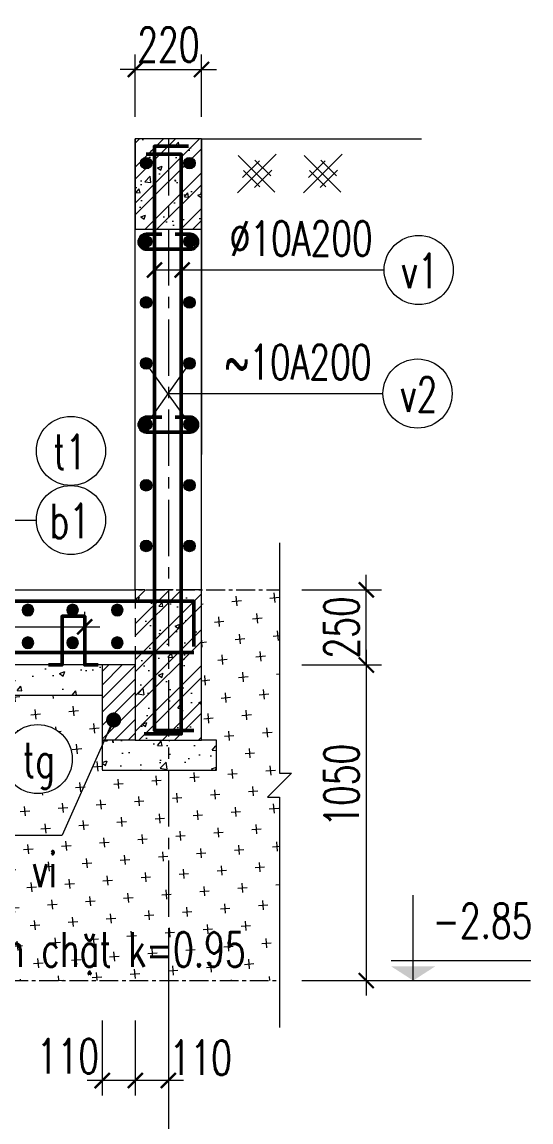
# Model space of a CAD drawing. Header units: millimetres. Extents: x 61738 to 439738, y 60858 to 151243.
# Drawn here: x 79558 to 82943, y 91936 to 99256 of the extents above; entities that cross this region are included whole.
import ezdxf
from ezdxf.enums import TextEntityAlignment as Align

# ---------------------------------------------------------------- set-up
doc = ezdxf.new("R2010")
doc.units = ezdxf.units.MM
doc.linetypes.add('CENTER', pattern=[2, 1.25, -0.25, 0.25, -0.25])
doc.linetypes.add('HIDDEN', pattern=[0.375, 0.25, -0.125])
for name, color, linetype, lineweight in [('1-THEP1', 1, 'Continuous', 50), ('10-TEXT', 4, 'Continuous', 15), ('2-THEP2', 6, 'Continuous', 50), ('3-THAY', 7, 'Continuous', 18), ('5-DUT', 2, 'HIDDEN', 15), ('6-TRUC', 8, 'CENTER', 9), ('7-HATCH', 8, 'Continuous', 13), ('8-DIM', 8, 'Continuous', 15), ('9-SO HIEU', 8, 'Continuous', 15)]:
    doc.layers.add(name, color=color, linetype=linetype, lineweight=lineweight)
doc.layers.add('KICHTHUOC', color=8, linetype='Continuous')
doc.layers.add('TEXT-Ghi chu', color=7, linetype='Continuous')
doc.styles.add('A3 - Text 2.3', font='Vnsimli.shx', dxfattribs={"width": 0.7, "height": 230})
doc.styles.add('A3-Text 2.3', font='vnsimli.shx', dxfattribs={"width": 0.7, "height": 230, "bigfont": 'vn.shx'})
doc.styles.add('S1', font='vnsimli.shx', dxfattribs={"width": 0.75})
doc.dimstyles.new('A3-1-100', dxfattribs={"dimtxt": 200, "dimasz": 120, "dimexe": 100, "dimexo": 0, "dimgap": 50, "dimtad": 1, "dimdec": 0, "dimdsep": 49, "dimtxsty": 'A3-Text 2.3', "dimblk": 'ARCHTICK', "dimcen": 10, "dimdle": 100, "dimclrd": 8, "dimclre": 8, "dimclrt": 2, "dimadec": 0, "dimazin": 2, "dimtfac": 1, "dimtdec": 0, "dimtix": 1, "dimtmove": 1, "dimatfit": 3, "dimldrblk": 'DOT', "dimfxl": 1, "dimtolj": 1, "dimtzin": 0, "dimlwd": -1, "dimlwe": -1, "dimarcsym": 0})
doc.dimstyles.new('A3-1-100x2', dxfattribs={"dimtxt": 200, "dimasz": 120, "dimexe": 100, "dimexo": 0, "dimgap": 50, "dimtad": 1, "dimdec": 0, "dimlfac": 0.5, "dimdsep": 49, "dimtxsty": 'A3-Text 2.3', "dimblk": 'ARCHTICK', "dimcen": 10, "dimdle": 100, "dimclrd": 8, "dimclre": 8, "dimclrt": 2, "dimadec": 0, "dimazin": 2, "dimtfac": 1, "dimtdec": 0, "dimtix": 1, "dimtmove": 1, "dimatfit": 3, "dimldrblk": 'DOT', "dimfxl": 1, "dimtolj": 1, "dimtzin": 0, "dimlwd": -1, "dimlwe": -1, "dimarcsym": 0})

# ---------------------------------------------------------------- blocks, each defined once
blk = doc.blocks.new('_ArchTick')
at = {"color": 0, "linetype": 'ByBlock', "const_width": 0.15}
blk.add_lwpolyline([(-0.5, -0.5), (0.5, 0.5)], dxfattribs=at)
blk = doc.blocks.new('*D116')
at = {"layer": '8-DIM', "color": 8, "ltscale": 500, "transparency": 16777216}
for p, q in [((76531.4, 93222.5), (76531.4, 91656.2)), ((80531.4, 93222.5), (80531.4, 91656.2))]:
    blk.add_line(p, q, dxfattribs=at)
at = {"layer": '8-DIM', "color": 8, "linetype": 'ByBlock', "ltscale": 500, "transparency": 16777216}
blk.add_line((76431.4, 91756.2), (80631.4, 91756.2), dxfattribs=at)
at = {"layer": 'Defpoints', "color": 0, "ltscale": 500, "transparency": 16777216}
for p in [(76531.4, 93222.5), (80531.4, 93222.5), (80531.4, 91756.2)]:
    blk.add_point(p, dxfattribs=at)
at = {"layer": '8-DIM', "color": 8, "ltscale": 500, "transparency": 16777216, "xscale": 100, "yscale": 100, "zscale": 100, "rotation": 180}
blk.add_blockref('_ArchTick', (76531.4, 91756.2), dxfattribs=at)
at = {"layer": '8-DIM', "color": 8, "ltscale": 500, "transparency": 16777216, "xscale": 100, "yscale": 100, "zscale": 100}
blk.add_blockref('_ArchTick', (80531.4, 91756.2), dxfattribs=at)
at = {"layer": '8-DIM', "color": 2, "ltscale": 500, "transparency": 16777216, "insert": (78531.4, 91921.2), "char_height": 230, "attachment_point": 5, "style": 'A3-Text 2.3'}
blk.add_mtext('\\A1;2000', dxfattribs=at)
blk = doc.blocks.new('DK THEP')
at = {"layer": '7-HATCH'}
h = blk.add_hatch(color=1, dxfattribs=at)
edge = h.paths.add_edge_path()
edge.add_arc((0, 0), 36.1, 0, 360)
at = {"layer": '7-HATCH', "color": 0}
blk.add_circle((0, 0), 36.1, dxfattribs=at)
blk = doc.blocks.new('_Dot')
at = {"color": 0, "linetype": 'ByBlock', "lineweight": -2}
blk.add_line((-0.5, 0), (-1, 0), dxfattribs=at)
at = {"color": 0, "linetype": 'ByBlock', "const_width": 0.5}
blk.add_lwpolyline([(-0.25, 0, 1), (0.25, 0, 1)], format="xyb", close=True, dxfattribs=at)
blk = doc.blocks.new('*D121')
at = {"layer": '8-DIM', "color": 8, "ltscale": 100, "transparency": 16777216}
for p, q in [((80311.5, 98624.8), (80311.5, 99039.8)), ((80751.5, 98624.8), (80751.5, 99039.8))]:
    blk.add_line(p, q, dxfattribs=at)
at = {"layer": '8-DIM', "color": 8, "linetype": 'ByBlock', "ltscale": 100, "transparency": 16777216}
for p, q in [((80311.5, 98939.8), (80211.5, 98939.8)), ((80311.5, 98939.8), (80751.5, 98939.8)), ((80751.5, 98939.8), (80851.5, 98939.8))]:
    blk.add_line(p, q, dxfattribs=at)
at = {"layer": 'Defpoints', "color": 0, "ltscale": 100, "transparency": 16777216}
for p in [(80751.5, 98939.8), (80311.5, 98624.8), (80751.5, 98624.8)]:
    blk.add_point(p, dxfattribs=at)
at = {"layer": '8-DIM', "color": 8, "ltscale": 100, "transparency": 16777216, "xscale": 100, "yscale": 100, "zscale": 100}
blk.add_blockref('_ArchTick', (80311.5, 98939.8), dxfattribs=at)
at = {"layer": '8-DIM', "color": 8, "ltscale": 100, "transparency": 16777216, "xscale": 100, "yscale": 100, "zscale": 100, "rotation": 180}
blk.add_blockref('_ArchTick', (80751.5, 98939.8), dxfattribs=at)
at = {"layer": '8-DIM', "color": 2, "ltscale": 100, "transparency": 16777216, "insert": (80531.5, 99104.8), "char_height": 230, "attachment_point": 5, "style": 'A3-Text 2.3'}
blk.add_mtext('\\A1;220', dxfattribs=at)
blk = doc.blocks.new('*D124')
at = {"layer": '8-DIM', "color": 8, "ltscale": 100, "transparency": 16777216}
for p, q in [((80311.4, 92612.5), (80311.4, 92112.3)), ((80531.4, 92612.5), (80531.4, 92112.3))]:
    blk.add_line(p, q, dxfattribs=at)
at = {"layer": '8-DIM', "color": 8, "linetype": 'ByBlock', "ltscale": 100, "transparency": 16777216}
blk.add_line((80631.4, 92212.3), (80211.4, 92212.3), dxfattribs=at)
at = {"layer": 'Defpoints', "color": 0, "ltscale": 100, "transparency": 16777216}
for p in [(80311.4, 92612.5), (80531.4, 92612.5), (80311.4, 92212.3)]:
    blk.add_point(p, dxfattribs=at)
at = {"layer": '8-DIM', "color": 8, "ltscale": 100, "transparency": 16777216, "xscale": 100, "yscale": 100, "zscale": 100, "rotation": 180}
blk.add_blockref('_ArchTick', (80311.4, 92212.3), dxfattribs=at)
at = {"layer": '8-DIM', "color": 8, "ltscale": 100, "transparency": 16777216, "xscale": 100, "yscale": 100, "zscale": 100}
blk.add_blockref('_ArchTick', (80531.4, 92212.3), dxfattribs=at)
at = {"layer": '8-DIM', "color": 2, "ltscale": 100, "transparency": 16777216, "insert": (80747.1, 92364.2), "char_height": 230, "attachment_point": 5, "style": 'A3-Text 2.3'}
blk.add_mtext('\\A1;110', dxfattribs=at)
blk = doc.blocks.new('*D125')
at = {"layer": '8-DIM', "color": 8, "ltscale": 100, "transparency": 16777216}
for p, q in [((80091.4, 92612.5), (80091.4, 92112.3)), ((80311.4, 92612.5), (80311.4, 92112.3))]:
    blk.add_line(p, q, dxfattribs=at)
at = {"layer": '8-DIM', "color": 8, "linetype": 'ByBlock', "ltscale": 100, "transparency": 16777216}
blk.add_line((80411.4, 92212.3), (79991.4, 92212.3), dxfattribs=at)
at = {"layer": 'Defpoints', "color": 0, "ltscale": 100, "transparency": 16777216}
for p in [(80091.4, 92612.5), (80311.4, 92612.5), (80091.4, 92212.3)]:
    blk.add_point(p, dxfattribs=at)
at = {"layer": '8-DIM', "color": 8, "ltscale": 100, "transparency": 16777216, "xscale": 100, "yscale": 100, "zscale": 100, "rotation": 180}
blk.add_blockref('_ArchTick', (80091.4, 92212.3), dxfattribs=at)
at = {"layer": '8-DIM', "color": 8, "ltscale": 100, "transparency": 16777216, "xscale": 100, "yscale": 100, "zscale": 100}
blk.add_blockref('_ArchTick', (80311.4, 92212.3), dxfattribs=at)
at = {"layer": '8-DIM', "color": 2, "ltscale": 100, "transparency": 16777216, "insert": (79863.3, 92374.1), "char_height": 230, "attachment_point": 5, "style": 'A3-Text 2.3'}
blk.add_mtext('\\A1;110', dxfattribs=at)
blk = doc.blocks.new('*D268')
at = {"layer": '8-DIM', "color": 8, "ltscale": 500, "transparency": 16777216}
for p, q in [((77304.9, 95139.4), (77304.9, 95331.4)), ((79974.9, 95139.4), (79974.9, 95331.4))]:
    blk.add_line(p, q, dxfattribs=at)
at = {"layer": '8-DIM', "color": 8, "linetype": 'ByBlock', "ltscale": 500, "transparency": 16777216}
blk.add_line((77204.9, 95231.4), (80074.9, 95231.4), dxfattribs=at)
at = {"layer": 'Defpoints', "color": 0, "ltscale": 500, "transparency": 16777216}
for p in [(79974.9, 95231.4), (77304.9, 95139.4), (79974.9, 95139.4)]:
    blk.add_point(p, dxfattribs=at)
at = {"layer": '8-DIM', "color": 8, "ltscale": 500, "transparency": 16777216, "xscale": 100, "yscale": 100, "zscale": 100, "rotation": 180}
blk.add_blockref('_ArchTick', (77304.9, 95231.4), dxfattribs=at)
at = {"layer": '8-DIM', "color": 8, "ltscale": 500, "transparency": 16777216, "xscale": 100, "yscale": 100, "zscale": 100}
blk.add_blockref('_ArchTick', (79974.9, 95231.4), dxfattribs=at)
blk = doc.blocks.new('*D659')
at = {"layer": '8-DIM', "color": 8, "linetype": 'ByBlock', "ltscale": 500, "transparency": 16777216}
blk.add_line((81848.1, 95077.3), (81848.1, 92777.3), dxfattribs=at)
at = {"layer": '8-DIM', "color": 8, "ltscale": 500, "transparency": 16777216}
for p, q in [((81418.1, 94977.3), (81948.1, 94977.3)), ((81418.1, 92877.3), (81948.1, 92877.3))]:
    blk.add_line(p, q, dxfattribs=at)
at = {"layer": 'Defpoints', "color": 0, "ltscale": 500, "transparency": 16777216}
for p in [(81418.1, 94977.3), (81418.1, 92877.3), (81848.1, 92877.3)]:
    blk.add_point(p, dxfattribs=at)
at = {"layer": '8-DIM', "color": 8, "ltscale": 500, "transparency": 16777216, "xscale": 100, "yscale": 100, "zscale": 100}
for p, rotation in [((81848.1, 94977.3), 90), ((81848.1, 92877.3), 270)]:
    blk.add_blockref('_ArchTick', p, dxfattribs=dict(at, rotation=rotation))
at = {"layer": '8-DIM', "color": 2, "ltscale": 500, "transparency": 16777216, "insert": (81683.1, 94177.3), "char_height": 230, "attachment_point": 5, "rotation": 90, "style": 'A3-Text 2.3'}
blk.add_mtext('\\A1;1050', dxfattribs=at)
blk = doc.blocks.new('datTNen')
at = {"layer": '9-SO HIEU'}
for p, q in [((-133.9, -251.3), (163.9, 46.4)), ((-128.8, 36.2), (153.7, -246.2)), ((0, 0), (121.9, -121.9)), ((-96.2, -134.6), (34.2, -4.2)), ((-88.3, -79.9), (37.8, -206)), ((130.1, -76.2), (-4.5, -210.8))]:
    blk.add_line(p, q, dxfattribs=at)
blk = doc.blocks.new('*D952')
at = {"layer": '8-DIM', "color": 8, "linetype": 'ByBlock', "ltscale": 100, "transparency": 16777216}
for p, q in [((81848.1, 95477.3), (81848.1, 95577.3)), ((81848.1, 94977.3), (81848.1, 95477.3)), ((81848.1, 94977.3), (81848.1, 94877.3))]:
    blk.add_line(p, q, dxfattribs=at)
at = {"layer": '8-DIM', "color": 8, "ltscale": 100, "transparency": 16777216}
for p, q in [((81418.1, 95477.3), (81948.1, 95477.3)), ((81418.1, 94977.3), (81948.1, 94977.3))]:
    blk.add_line(p, q, dxfattribs=at)
at = {"layer": 'Defpoints', "color": 0, "ltscale": 100, "transparency": 16777216}
for p in [(81418.1, 95477.3), (81848.1, 95477.3), (81418.1, 94977.3)]:
    blk.add_point(p, dxfattribs=at)
at = {"layer": '8-DIM', "color": 8, "ltscale": 100, "transparency": 16777216, "xscale": 100, "yscale": 100, "zscale": 100}
for p, rotation in [((81848.1, 95477.3), 270), ((81848.1, 94977.3), 90)]:
    blk.add_blockref('_ArchTick', p, dxfattribs=dict(at, rotation=rotation))
at = {"layer": '8-DIM', "color": 2, "ltscale": 100, "transparency": 16777216, "insert": (81683.1, 95227.3), "char_height": 230, "attachment_point": 5, "rotation": 90, "style": 'A3-Text 2.3'}
blk.add_mtext('\\A1;250', dxfattribs=at)
blk = doc.blocks.new('*U953')
at = {"layer": '10-TEXT'}
for p, q in [((17614.6, 449766.8), (17614.6, 450310.3)), ((16865.3, 449893.2), (17755.7, 449893.2)), ((16868.8, 449765.7), (17817.2, 449765.7))]:
    blk.add_line(p, q, dxfattribs=at)
at = {"layer": '10-TEXT', "color": 1}
blk.add_solid([(17755.8, 449858.1), (17614.6, 449766.8), (17473.3, 449858.1)], dxfattribs=at)

msp = doc.modelspace()

# ---------------------------------------------------------------- hatches: boundary and pattern name
at = {"layer": '7-HATCH', "ltscale": 400}
h = msp.add_hatch(dxfattribs=at)
h.set_pattern_fill('BT', color=256, scale=45, pattern_type=2)
h.set_pattern_definition([(45, (3091.36, 307.34), (-119.32427, 119.32427), []), (45, (3170.9, 307.34), (-119.32427, 119.32427), []), (50, (3091.36, 307.34), (322.7671, -28.23846), [33.75, -371.25]), (355, (3091.36, 307.34), (-62.4381, 338.4865), [27, -297]), (100.4514, (3118.25, 305), (260.3292, 310.2478), [28.6831, -315.51395]), (46.1842, (3091.36, 397.34), (480.2585, -74.4836), [50.625, -556.875]), (96.6356, (3131.4, 391.13), (420.5982, 438.353), [43.0246, -473.2708]), (351.1842, (3091.36, 397.34), (420.5979, 438.3534), [40.5, -445.5]), (21, (3136.36, 374.84), (268.6082, -181.1785), [33.75, -371.25]), (326, (3136.36, 374.84), (109.4919, 326.3175), [27, -297]), (71.4514, (3158.74, 359.74), (378.1002, 145.1387), [28.6831, -315.51395]), (37.5, (3091.36, 307.34), (5.47193, 149.80223), [0, -293.4, 0, -301.5, 0, -298.125]), (7.5, (3091.36, 307.34), (118.3813, 177.48527), [0, -171.9, 0, -286.65, 0, -113.625]), (327.5, (2991, 307.34), (240.2201, -10.14969), [0, -112.5, 0, -351, 0, -465.75]), (317.5, (2946, 307.34), (262.43378, 45.04724), [0, -146.25, 0, -233.1, 0, -330.75])])
h.paths.add_polyline_path([(80311.4, 97877.3), (80751.4, 97877.3), (80751.4, 98477.3), (80311.4, 98477.3)])
h = msp.add_hatch(dxfattribs=at)
h.set_pattern_fill('CROSS', color=256, scale=20, angle=5)
h.set_pattern_definition([(5, (-2611.85, 1399.39), (115.44795, 137.5855), [63.5, -190.5]), (95, (-2577.45, 1370.53), (-137.5855, 115.44795), [63.5, -190.5])])
h.paths.add_polyline_path([(75673, 92877.3), (76531.4, 92877.3), (76531.4, 94277.3), (76211.5, 94277.3), (76211.5, 94477.3), (76311.5, 94477.3), (76311.5, 95477.3), (75673, 95477.3), (75673, 94257.3), (75753, 94257.3), (75593, 94097.3), (75673, 94097.3)])
h.paths.add_polyline_path([(76531.4, 92877.3), (80531.4, 92877.3), (80531.4, 94277.3), (80091.4, 94277.3), (80091.4, 94777.3), (76971.5, 94777.3), (76971.5, 94277.3), (76531.4, 94277.3)])
h.paths.add_polyline_path([(79432.2, 94351.4, -1), (79892.2, 94351.4, -1)], flags=16)
h.paths.add_polyline_path([(81271, 94097.3), (81191, 94097.3), (81351, 94257.3), (81271, 94257.3), (81271, 95477.3), (80751.5, 95477.3), (80751.5, 94477.3), (80851.4, 94477.3), (80851.4, 94277.3), (80531.4, 94277.3), (80531.4, 92877.3), (81271, 92877.3)])
h.paths.add_polyline_path([(75765.9, 92780.5), (81157.7, 92780.5), (81157.7, 93454), (75765.9, 93454)], flags=9)
h.paths.add_polyline_path([(75239.4, 94913.7), (76006.1, 94913.7), (76006.1, 95258.7), (75239.4, 95258.7)], flags=9)
h.paths.add_polyline_path([(79485.9, 94172.5), (79853.9, 94172.5), (79853.9, 94517.5), (79485.9, 94517.5)], flags=24)
h.paths.add_polyline_path([(77696.7, 94388.5), (79414, 94388.5), (79414, 94733.5), (77696.7, 94733.5)], flags=24)
h.paths.add_polyline_path([(77465.2, 93414.5), (79852.8, 93414.5), (79852.8, 93792.4), (77465.2, 93792.4)], flags=24)
h.paths.add_polyline_path([(77434.8, 93847.7), (79533.8, 93847.7), (79533.8, 94406.3), (77434.8, 94406.3)], flags=24)
at = {"layer": '7-HATCH', "ltscale": 100}
h = msp.add_hatch(dxfattribs=at)
h.set_pattern_fill('BT', color=256, scale=45, pattern_type=2)
h.set_pattern_definition([(45, (-79474.58, 41424.26), (-119.32427, 119.32427), []), (45, (-79395.03, 41424.26), (-119.32427, 119.32427), []), (50, (-79474.58, 41424.26), (322.7671, -28.23846), [33.75, -371.25]), (355, (-79474.58, 41424.26), (-62.4381, 338.48646), [27, -297]), (100.4514, (-79447.68, 41421.9), (260.3292, 310.2478), [28.6831, -315.51395]), (46.1842, (-79474.58, 41514.26), (480.2585, -74.4836), [50.625, -556.875]), (96.6356, (-79434.56, 41508.05), (420.5982, 438.353), [43.0246, -473.2708]), (351.1842, (-79474.6, 41514.26), (420.5979, 438.3534), [40.5, -445.5]), (21, (-79429.58, 41491.76), (268.60817, -181.1785), [33.75, -371.25]), (326, (-79429.58, 41491.76), (109.4919, 326.3175), [27, -297]), (71.4514, (-79407.2, 41476.66), (378.1002, 145.1387), [28.6831, -315.51395]), (37.5, (-79474.58, 41424.26), (5.471935, 149.802234), [0, -293.4, 0, -301.5, 0, -298.125]), (7.5, (-79474.58, 41424.26), (118.38129, 177.48527), [0, -171.9, 0, -286.65, 0, -113.625]), (327.5, (-79574.93, 41424.26), (240.2201, -10.14969), [0, -112.5, 0, -351, 0, -465.75]), (317.5, (-79619.93, 41424.26), (262.43378, 45.04724), [0, -146.25, 0, -233.1, 0, -330.75])])
h.paths.add_polyline_path([(80751.4, 95477.3), (80311.4, 95477.3), (80311.4, 94477.3), (80751.4, 94477.3)])
h = msp.add_hatch(dxfattribs=at)
h.set_pattern_fill('AR-CONC', color=256, scale=2)
h.set_pattern_definition([(50, (-79474.58, 41424.26), (364.36934, -31.87817), [38.1, -419.1]), (355, (-79474.58, 41424.26), (-70.48684, 382.1137), [30.48, -335.2812]), (100.45144, (-79444.2, 41421.6), (293.8825, 350.2355), [32.38, -356.1805]), (46.1842, (-79474.6, 41525.86), (542.1581, -84.0847), [57.15, -628.65]), (96.63556, (-79429.4, 41518.85), (474.8083, 494.8522), [48.57, -534.2712]), (351.18415, (-79474.6, 41525.86), (474.8083, 494.8522), [45.72, -502.9195]), (21, (-79423.78, 41500.46), (303.2288, -204.5304), [38.1, -419.1]), (326, (-79423.78, 41500.46), (123.60406, 368.3759), [30.48, -335.28]), (71.45144, (-79398.5, 41483.4), (426.83284, 163.84554), [32.38, -356.1799]), (37.5, (-79474.58, 41424.26), (6.17721, 169.11008), [0, -331.216, 0, -340.36, 0, -336.55]), (7.5, (-79474.58, 41424.26), (133.63933, 200.36115), [0, -194.056, 0, -323.596, 0, -128.27]), (327.5, (-79587.86, 41424.26), (271.18119, -11.45749), [0, -127, 0, -396.24, 0, -525.78]), (317.5, (-79638.66, 41424.26), (296.25836, 50.85298), [0, -165.1, 0, -263.144, 0, -373.38])])
h.paths.add_polyline_path([(76971.5, 94977.3), (76971.5, 94777.3), (80091.4, 94777.3), (80091.4, 94977.3)])
h = msp.add_hatch(dxfattribs=at)
h.set_pattern_fill('ANSI31', color=256, scale=20)
h.set_pattern_definition([(45, (-79474.58, 41424.26), (-44.90128, 44.90128), [])])
h.paths.add_polyline_path([(80091.4, 94477.3), (80311.4, 94477.3), (80311.4, 94977.3), (80091.4, 94977.3)])
at = {"layer": '7-HATCH', "ltscale": 400}
h = msp.add_hatch(dxfattribs=at)
h.set_pattern_fill('AR-CONC', color=256, scale=2, style=0)
h.set_pattern_definition([(50, (-53025.1, 29051.36), (364.36934, -31.8782), [38.1, -419.1]), (355, (-53025.1, 29051.36), (-70.48565, 382.1133), [30.48, -335.28]), (100.451, (-52994.74, 29048.7), (293.885, 350.2334), [32.38, -356.18]), (46.1842, (-53025.1, 29152.96), (542.1581, -84.0847), [57.15, -628.65]), (96.6356, (-52979.9, 29145.96), (474.8085, 494.8511), [48.57, -534.27]), (351.184, (-53025.1, 29152.96), (474.8092, 494.8502), [45.72, -502.92]), (21, (-52974.3, 29127.56), (303.22976, -204.53104), [38.1, -419.1]), (326, (-52974.3, 29127.56), (123.6041, 368.3759), [30.48, -335.28]), (71.4514, (-52949.03, 29110.52), (426.833, 163.8457), [32.38, -356.18]), (37.5, (-53025.1, 29051.36), (6.17721, 169.11008), [0, -331.216, 0, -340.36, 0, -336.55]), (7.5, (-53025.1, 29051.36), (133.63933, 200.36115), [0, -194.056, 0, -323.596, 0, -128.27]), (327.5, (-53138.38, 29051.36), (271.18119, -11.45749), [0, -127, 0, -396.24, 0, -525.78]), (317.5, (-53189.18, 29051.36), (296.25836, 50.853), [0, -165.1, 0, -263.144, 0, -373.38])])
h.paths.add_polyline_path([(80851.4, 94277.3), (80851.4, 94477.3), (80751.5, 94477.3), (80311.4, 94477.3), (80091.4, 94477.3), (80091.4, 94277.3)])

# ---------------------------------------------------------------- linework, layer by layer
at = {"layer": '1-THEP1', "ltscale": 500}
msp.add_line((76361.5, 95061.4), (80701.5, 95061.4), dxfattribs=at)
at = {"layer": '1-THEP1', "ltscale": 100}
for points in [[(80369.3, 94518.4), (80616.8, 94518.4), (80616.8, 98375.7), (80382.8, 98375.7)], [(80665.6, 98428.5), (80439.1, 98428.5), (80439.1, 94541.9), (80701.8, 94541.9)], [(76361.5, 95115.7), (76361.5, 95401.4), (80701.5, 95401.4), (80701.5, 95099.7)]]:
    msp.add_lwpolyline(points, dxfattribs=at)
at = {"layer": '2-THEP2', "ltscale": 500}
for points in [[(80486.9, 97843.6), (80386.9, 97843.6, 1), (80386.9, 97743.6), (80675.9, 97743.6, 1), (80675.9, 97843.6), (80575.9, 97843.6)], [(80486.9, 96626.7), (80386.9, 96626.7, 1), (80386.9, 96526.7), (80675.9, 96526.7, 1), (80675.9, 96626.7), (80575.9, 96626.7)]]:
    msp.add_lwpolyline(points, format="xyb", dxfattribs=at)
msp.add_lwpolyline([(79734.9, 94977.3), (79824.9, 94977.3), (79824.9, 95301.4), (79974.9, 95301.4), (79974.9, 94977.3), (80064.9, 94977.3)], dxfattribs=at)
at = {"layer": '3-THAY', "ltscale": 100}
for p, q in [((80751.4, 98477.3), (80751.4, 96377.3)), ((80751.4, 98477.3), (82214.1, 98477.3)), ((80311.4, 94977.3), (76751.5, 94977.3)), ((80091.4, 94977.3), (80091.4, 94279.3)), ((80311.4, 94977.3), (80311.4, 94477.3)), ((80311.4, 94477.3), (80751.4, 94477.3))]:
    msp.add_line(p, q, dxfattribs=at)
at = {"layer": '3-THAY', "ltscale": 500}
msp.add_line((76971.5, 94777.3), (80091.4, 94777.3), dxfattribs=at)
for points in [[(76751.5, 98477.3), (76751.5, 95477.3), (80311.5, 95477.3), (80311.5, 98477.3)], [(80091.4, 94277.3), (80851.4, 94277.3), (80851.4, 94477.3), (80751.5, 94477.3), (80751.5, 98477.3)], [(80751.4, 98477.3), (80311.4, 98477.3)]]:
    msp.add_lwpolyline(points, dxfattribs=at)
at = {"layer": '3-THAY', "ltscale": 400}
msp.add_lwpolyline([(80311.4, 97877.3), (80751.4, 97877.3), (80751.4, 98477.3), (80311.4, 98477.3)], close=True, dxfattribs=at)
msp.add_lwpolyline([(80311.4, 94477.3), (80091.4, 94477.3)], dxfattribs=at)
at = {"layer": '5-DUT', "ltscale": 500}
msp.add_lwpolyline([(80751.4, 95477.3), (80311.4, 95477.3), (80311.4, 94477.3), (80751.4, 94477.3)], close=True, dxfattribs=at)
at = {"layer": '6-TRUC', "ltscale": 300}
msp.add_line((80531.4, 98477.3), (80531.4, 92006.8), dxfattribs=at)
at = {"layer": '6-TRUC', "ltscale": 100}
for points in [[(74583.4, 95477.3), (81271, 95477.3)], [(75673, 92877.3), (81271, 92877.3)]]:
    msp.add_lwpolyline(points, dxfattribs=at)
at = {"layer": '7-HATCH', "ltscale": 400}
msp.add_lwpolyline([(81271, 95789.3), (81271, 94257.3), (81351, 94257.3), (81191, 94097.3), (81271, 94097.3), (81271, 92565.3)], dxfattribs=at)
at = {"layer": '9-SO HIEU', "ltscale": 100}
for points in [[(80675.9, 96576.7), (80383.7, 96984.2)], [(80386.9, 96576.7), (80671.8, 96984.2)]]:
    msp.add_lwpolyline(points, dxfattribs=at)
at = {"layer": '9-SO HIEU'}
for centre in [(82196.6, 97605.6), (82188.8, 96783.4), (79883.3, 96401.7), (79883.3, 95941.7), (79662.2, 94351.4)]:
    msp.add_circle(centre, 230, dxfattribs=at)

# ---------------------------------------------------------------- block references
at = {"layer": '9-SO HIEU', "linetype": 'Continuous', "xscale": 0.8611111111022183, "yscale": 0.8611111111022183, "zscale": 0.8611111111022183}
for p in [(81107.4, 98336.5), (81545.3, 98336.5)]:
    msp.add_blockref('datTNen', p, dxfattribs=at)
at = {"layer": 'KICHTHUOC', "xscale": -1.045454545455868, "yscale": 1.045454545455868, "zscale": 1.045454545455868}
msp.add_blockref('*U953', (100575.2, -377333.4), dxfattribs=at)
at = {"layer": 'TEXT-Ghi chu', "xscale": 1.067489280016162, "yscale": 1.067489280016162, "zscale": 1.067489280016162, "rotation": 270}
for p in [(80383.7, 98316.3), (80671.8, 98316.3), (80383.7, 97795.4), (80671.8, 97795.4), (80383.7, 97389.8), (80671.8, 97389.8), (80383.7, 96984.2), (80671.8, 96984.2), (80383.7, 96578.6), (80671.8, 96578.6), (80383.7, 96173), (80671.8, 96173), (80383.7, 95769.2), (80671.8, 95769.2)]:
    msp.add_blockref('DK THEP', p, dxfattribs=at)
at = {"layer": 'TEXT-Ghi chu', "xscale": -1.067489280016162, "yscale": 1.067489280016162, "zscale": 1.067489280016162}
for p in [(79597.2, 95343), (79894.5, 95343), (80191.8, 95343), (79597.2, 95125.7), (79894.5, 95125.7), (80191.8, 95125.7)]:
    msp.add_blockref('DK THEP', p, dxfattribs=at)

# ---------------------------------------------------------------- texts
at = {"layer": '10-TEXT', "style": 'S1', "width": 0.7}
for s, p in [('`10A200', (81890.9, 97700.3)), ('~10A200', (81883.1, 96878))]:
    msp.add_text(s, height=230, rotation=0, dxfattribs=at).set_placement(p, align=Align.RIGHT)
for s, p in [('v1', (82204.3, 97484.3)), ('v2', (82196.5, 96662.1))]:
    msp.add_text(s, height=230, rotation=0, dxfattribs=at).set_placement(p, align=Align.CENTER)
for s, p in [('t1', (79875.6, 96280.4)), ('b1', (79875.6, 95820.4)), ('tg', (79669.9, 94230))]:
    msp.add_text(s, height=230, dxfattribs=at).set_placement(p, align=Align.CENTER)
for s, p in [('bo quanh chu vi', (79789.8, 93499.4)), ('®Öm c¸t h¹t trung ®Çm chÆt k=0.95', (81045.5, 92969.4))]:
    msp.add_text(s, height=230, dxfattribs=at).set_placement(p, align=Align.RIGHT)
at = {"layer": '10-TEXT', "style": 'A3 - Text 2.3', "width": 0.7}
msp.add_text('-2.85', height=230, dxfattribs=at).set_placement((82290.5, 93160.1))

# ---------------------------------------------------------------- dimensions: what is measured, and where the dimension line sits
at = {"layer": '8-DIM', "ltscale": 100}
dim = msp.add_linear_dim(base=(80751.5, 98939.8), p1=(80311.5, 98624.8), p2=(80751.5, 98624.8), dimstyle='A3-1-100x2', override={"dimasz": 100}, dxfattribs=at)
dim.commit()
dim.dimension.update_dxf_attribs({"geometry": '*D121', "text_midpoint": (80531.5, 99104.8)})
dim = msp.add_linear_dim(base=(81848.1, 95477.3), p1=(81418.1, 94977.3), p2=(81418.1, 95477.3), angle=90, dimstyle='A3-1-100x2', override={"dimasz": 100}, dxfattribs=at)
dim.commit()
dim.dimension.update_dxf_attribs({"geometry": '*D952', "text_midpoint": (81683.1, 95227.3)})
at = {"layer": '8-DIM', "ltscale": 500}
dim = msp.add_linear_dim(base=(79974.9, 95231.4), p1=(77304.9, 95139.4), p2=(79974.9, 95139.4), text=' ', dimstyle='A3-1-100x2', override={"dimasz": 100, "dimldrblk": 'ArchTick'}, dxfattribs=at)
dim.commit()
dim.dimension.update_dxf_attribs({"geometry": '*D268', "text_midpoint": (78639.9, 95231.4)})
dim = msp.add_linear_dim(base=(81848.1, 92877.3), p1=(81418.1, 94977.3), p2=(81418.1, 92877.3), angle=90, dimstyle='A3-1-100x2', override={"dimasz": 100, "dimtmove": 0, "dimldrblk": 'ArchTick'}, dxfattribs=at)
dim.commit()
dim.dimension.update_dxf_attribs({"geometry": '*D659', "text_midpoint": (81848.1, 94177.3), "dimtype": 160})
dim = msp.add_linear_dim(base=(80531.4, 91756.2), p1=(76531.4, 93222.5), p2=(80531.4, 93222.5), dimstyle='A3-1-100x2', override={"dimasz": 100, "dimldrblk": 'ArchTick'}, dxfattribs=at)
dim.commit()
dim.dimension.update_dxf_attribs({"geometry": '*D116', "text_midpoint": (78531.4, 91921.2)})
at = {"layer": '8-DIM', "ltscale": 100}
for base, p1, p2, picture, middle in [((80091.4, 92212.3), (80311.4, 92612.5), (80091.4, 92612.5), '*D125', (79863.3, 92209.1)), ((80311.4, 92212.3), (80531.4, 92612.5), (80311.4, 92612.5), '*D124', (80747.1, 92199.2))]:
    dim = msp.add_linear_dim(base=base, p1=p1, p2=p2, angle=180, dimstyle='A3-1-100x2', override={"dimasz": 100}, dxfattribs=at)
    dim.commit()
    dim.dimension.update_dxf_attribs({"geometry": picture, "text_midpoint": middle, "dimtype": 160})

# ---------------------------------------------------------------- leaders
at = {"layer": '9-SO HIEU', "ltscale": 500}
for points, override in [([(80439.1, 97605.6), (81004.9, 97605.6)], {"dimasz": 100, "dimtad": 0, "dimldrblk": 'ArchTick'}), ([(80623.7, 97605.6), (81966.6, 97605.6)], {"dimasz": 100, "dimtad": 0, "dimldrblk": 'ArchTick'}), ([(78585.9, 95401.4), (78585.9, 95941.7), (79653.3, 95941.7)], {"dimasz": 100, "dimgap": 50, "dimtad": 0, "dimldrblk": 'ArchTick'})]:
    msp.add_leader(points, dimstyle='A3-1-100x2', override=override, dxfattribs=at)
at = {"layer": '9-SO HIEU', "ltscale": 100}
for points, dimstyle, override in [([(80531.4, 96783.4), (80557.9, 96783.4), (81958.8, 96783.4)], 'A3-1-100', {"dimasz": 100, "dimgap": 1.2, "dimtad": 0, "dimldrblk": 'None'}), ([(80167.4, 94611.4), (79824.1, 93846.1)], 'A3-1-100x2', {"dimasz": 100, "dimgap": 50, "dimtad": 0}), ([(76870.1, 94551.2), (77380.3, 93846.1), (79824.1, 93846.1)], 'A3-1-100x2', {"dimasz": 100, "dimtad": 0})]:
    msp.add_leader(points, dimstyle=dimstyle, override=override, dxfattribs=at)

doc.saveas('drawing.dxf')
